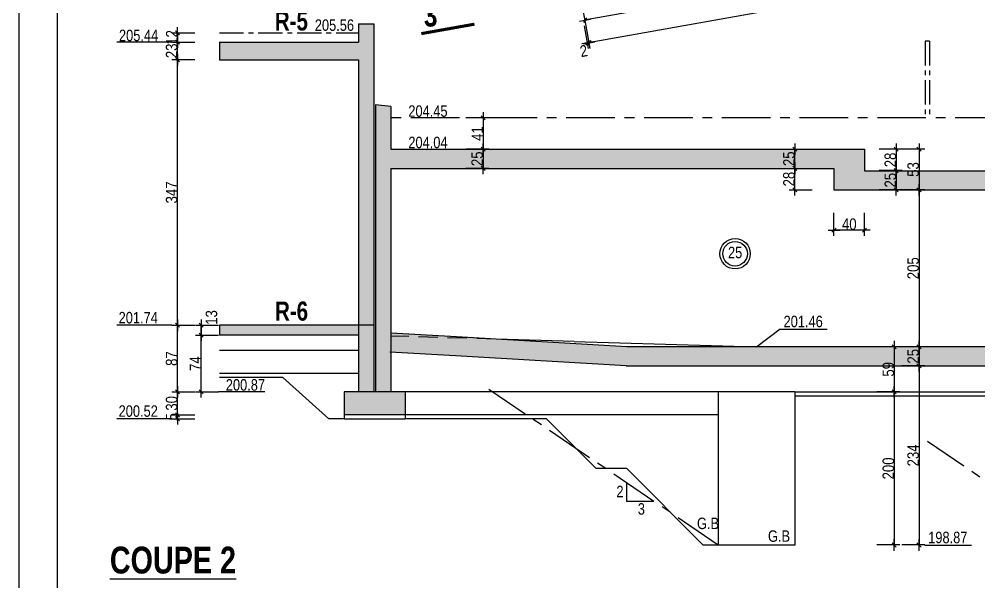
# Model space of a CAD drawing. Header units: millimetres. Extents: x -18089 to -10820, y 354 to 4554.
# Drawn here: x -18089 to -16835, y 2023 to 2758 of the extents above; entities that cross this region are included whole.
import ezdxf
from ezdxf.enums import TextEntityAlignment as Align

# ---------------------------------------------------------------- set-up
doc = ezdxf.new("R2010")
doc.units = ezdxf.units.MM
doc.linetypes.add('AXES', pattern=[50.8, 31.75, -6.35, 6.35, -6.35])
doc.linetypes.add('CACHEx2', pattern=[19.05, 12.7, -6.35])
for name, color, linetype in [('01_Cad_2', 5, 'Continuous'), ('01_cote_gen', 4, 'Continuous'), ('01_linteaux', 3, 'Continuous'), ('01_murs_coup', 5, 'Continuous'), ('01_poch_BN', 9, 'Continuous'), ('01_poch_murs', 251, 'Continuous'), ('01_texte', 230, 'Continuous'), ('01_tram_axes', 10, 'AXES'), ('AA_COTES', 2, 'Continuous')]:
    doc.layers.add(name, color=color, linetype=linetype)
doc.styles.add('impact', font='impact.ttf')
doc.styles.add('MATTE_TXT', font='arial.ttf')
doc.styles.add('STYLE2', font='ARIALN.TTF')
doc.dimstyles.new('JB50', dxfattribs={"dimscale": 0.1, "dimtxt": 150, "dimasz": 15, "dimexe": 0.1, "dimexo": 0.1, "dimgap": 0.09, "dimtad": 1, "dimdec": 1, "dimdsep": 46, "dimtxsty": 'STYLE2', "dimblk1": 'BOND_G', "dimblk2": 'BOND_D', "dimsah": 1, "dimcen": 1.5, "dimdle": 0.01, "dimse1": 1, "dimse2": 1, "dimclrd": 4, "dimclre": 2, "dimclrt": 6, "dimazin": 2, "dimtfac": 2.333333, "dimtdec": 1, "dimtix": 1, "dimtmove": 2, "dimatfit": 3, "dimldrblk": 'BOND_G', "dimfxl": 1, "dimtolj": 1, "dimtzin": 0, "dimarcsym": 0})

# ---------------------------------------------------------------- blocks, each defined once
blk = doc.blocks.new('BOND_G')
at = {"layer": 'AA_COTES', "color": 0}
for p, q in [((0, -5), (0, 15)), ((5, 0), (-5, 0)), ((1.77, 1.77), (-1.77, -1.77))]:
    blk.add_line(p, q, dxfattribs=at)
blk = doc.blocks.new('BOND_D')
at = {"layer": 'AA_COTES', "color": 0}
for p, q in [((5, 0), (-5, 0)), ((-1.77, -1.77), (1.77, 1.77)), ((0, 5), (0, -15))]:
    blk.add_line(p, q, dxfattribs=at)
blk = doc.blocks.new('*D576')
at = {"layer": '01_cote_gen', "color": 4, "lineweight": -2, "ltscale": 2, "transparency": 16777216}
blk.add_line((-16861.3, 2844.2), (-17348.5, 2757.2), dxfattribs=at)
at = {"layer": 'DEFPOINTS', "color": 0, "ltscale": 2, "transparency": 16777216}
for p in [(-16875, 2929.6), (-17365.2, 2842.2), (-17350, 2757)]:
    blk.add_point(p, dxfattribs=at)
at = {"layer": '01_cote_gen', "color": 4, "lineweight": -2, "ltscale": 2, "transparency": 16777216, "xscale": 1.5, "yscale": 1.5, "zscale": 1.5}
for name, p, rotation in [('BOND_G', (-16859.8, 2844.4), 10.11701883041892), ('BOND_D', (-17350, 2757), 190.1170188304189)]:
    blk.add_blockref(name, p, dxfattribs=dict(at, rotation=rotation))
at = {"layer": '01_cote_gen', "color": 6, "ltscale": 2, "transparency": 16777216, "insert": (-17106.2, 2808.2), "char_height": 15, "attachment_point": 5, "rotation": 10.117, "style": 'STYLE2'}
blk.add_mtext('\\A1;498', dxfattribs=at)
blk = doc.blocks.new('*D578')
at = {"layer": '01_cote_gen', "color": 4, "lineweight": -2, "ltscale": 2, "transparency": 16777216}
blk.add_line((-15954.6, 2975.5), (-17343.3, 2727.7), dxfattribs=at)
at = {"layer": 'DEFPOINTS', "color": 0, "ltscale": 2, "transparency": 16777216}
for p in [(-15969.4, 3066.8), (-17354.1, 2780.1), (-17344.7, 2727.4)]:
    blk.add_point(p, dxfattribs=at)
at = {"layer": '01_cote_gen', "color": 4, "lineweight": -2, "ltscale": 2, "transparency": 16777216, "xscale": 1.5, "yscale": 1.5, "zscale": 1.5}
for name, p, rotation in [('BOND_G', (-15953.2, 2975.7), 10.11701883041892), ('BOND_D', (-17344.7, 2727.4), 190.1170188304189)]:
    blk.add_blockref(name, p, dxfattribs=dict(at, rotation=rotation))
at = {"layer": '01_cote_gen', "color": 6, "ltscale": 2, "transparency": 16777216, "insert": (-16650.3, 2859.1), "char_height": 15, "attachment_point": 5, "rotation": 10.117, "style": 'STYLE2'}
blk.add_mtext('\\A1;1413.6', dxfattribs=at)
blk = doc.blocks.new('*D595')
at = {"layer": '01_cote_gen', "color": 4, "lineweight": -2, "ltscale": 2, "transparency": 16777216}
for p, q in [((-17348.2, 2726.8), (-17349.7, 2726.5)), ((-17346.7, 2727.1), (-17344.7, 2727.4)), ((-17343.3, 2727.7), (-17341.8, 2727.9))]:
    blk.add_line(p, q, dxfattribs=at)
at = {"layer": 'DEFPOINTS', "color": 0, "ltscale": 2, "transparency": 16777216}
for p in [(-17363, 2818.2), (-17361, 2818.5), (-17344.7, 2727.4)]:
    blk.add_point(p, dxfattribs=at)
at = {"layer": '01_cote_gen', "color": 4, "lineweight": -2, "ltscale": 2, "transparency": 16777216, "xscale": 1.5, "yscale": 1.5, "zscale": 1.5}
for name, p, rotation in [('BOND_G', (-17346.7, 2727.1), 10.11701883041892), ('BOND_D', (-17344.7, 2727.4), 190.1170188304189)]:
    blk.add_blockref(name, p, dxfattribs=dict(at, rotation=rotation))
at = {"layer": '01_cote_gen', "color": 6, "ltscale": 2, "transparency": 16777216, "insert": (-17351.7, 2716.7), "char_height": 15, "attachment_point": 5, "rotation": 10.117, "style": 'STYLE2'}
blk.add_mtext('\\A1;2', dxfattribs=at)
blk = doc.blocks.new('*D654')
at = {"layer": '01_cote_gen', "color": 4, "lineweight": -2, "ltscale": 2, "transparency": 16777216}
blk.add_line((-17882.5, 2272.8), (-17882.5, 2356.8), dxfattribs=at)
at = {"layer": 'DEFPOINTS', "color": 0, "ltscale": 2, "transparency": 16777216}
for p in [(-17882.5, 2358.3), (-17827.8, 2358.3), (-17664.8, 2271.3)]:
    blk.add_point(p, dxfattribs=at)
at = {"layer": '01_cote_gen', "color": 4, "lineweight": -2, "ltscale": 2, "transparency": 16777216, "xscale": 1.5, "yscale": 1.5, "zscale": 1.5}
for name, p, rotation in [('BOND_D', (-17882.5, 2358.3), 90), ('BOND_G', (-17882.5, 2271.3), 270)]:
    blk.add_blockref(name, p, dxfattribs=dict(at, rotation=rotation))
at = {"layer": '01_cote_gen', "color": 6, "ltscale": 2, "transparency": 16777216, "insert": (-17890.1, 2314.8), "char_height": 15, "attachment_point": 5, "rotation": 90, "style": 'STYLE2'}
blk.add_mtext('\\A1;87', dxfattribs=at)
blk = doc.blocks.new('*D655')
at = {"layer": '01_cote_gen', "color": 4, "lineweight": -2, "ltscale": 2, "transparency": 16777216}
blk.add_line((-17851.5, 2272.8), (-17851.5, 2343.8), dxfattribs=at)
at = {"layer": 'DEFPOINTS', "color": 0, "ltscale": 2, "transparency": 16777216}
for p in [(-17851.5, 2345.3), (-17808.6, 2345.3), (-17664.8, 2271.3)]:
    blk.add_point(p, dxfattribs=at)
at = {"layer": '01_cote_gen', "color": 4, "lineweight": -2, "ltscale": 2, "transparency": 16777216, "xscale": 1.5, "yscale": 1.5, "zscale": 1.5}
for name, p, rotation in [('BOND_D', (-17851.5, 2345.3), 90), ('BOND_G', (-17851.5, 2271.3), 270)]:
    blk.add_blockref(name, p, dxfattribs=dict(at, rotation=rotation))
at = {"layer": '01_cote_gen', "color": 6, "ltscale": 2, "transparency": 16777216, "insert": (-17859, 2308.3), "char_height": 15, "attachment_point": 5, "rotation": 90, "style": 'STYLE2'}
blk.add_mtext('\\A1;74', dxfattribs=at)
blk = doc.blocks.new('*D656')
at = {"layer": '01_cote_gen', "color": 4, "lineweight": -2, "ltscale": 2, "transparency": 16777216}
blk.add_line((-17851.5, 2346.8), (-17851.5, 2356.8), dxfattribs=at)
at = {"layer": 'DEFPOINTS', "color": 0, "ltscale": 2, "transparency": 16777216}
for p in [(-17851.5, 2358.3), (-17812.2, 2358.3), (-17812.2, 2345.3)]:
    blk.add_point(p, dxfattribs=at)
at = {"layer": '01_cote_gen', "color": 4, "lineweight": -2, "ltscale": 2, "transparency": 16777216, "xscale": 1.5, "yscale": 1.5, "zscale": 1.5}
for name, p, rotation in [('BOND_D', (-17851.5, 2358.3), 90), ('BOND_G', (-17851.5, 2345.3), 270)]:
    blk.add_blockref(name, p, dxfattribs=dict(at, rotation=rotation))
at = {"layer": '01_cote_gen', "color": 6, "ltscale": 2, "transparency": 16777216, "insert": (-17838, 2368.5), "char_height": 15, "attachment_point": 5, "rotation": 90, "style": 'STYLE2'}
blk.add_mtext('\\A1;13', dxfattribs=at)
blk = doc.blocks.new('*D657')
at = {"layer": '01_cote_gen', "color": 4, "lineweight": -2, "ltscale": 2, "transparency": 16777216}
blk.add_line((-17882.5, 2359.8), (-17882.5, 2703.8), dxfattribs=at)
at = {"layer": 'DEFPOINTS', "color": 0, "ltscale": 2, "transparency": 16777216}
for p in [(-17882.5, 2705.3), (-17809.1, 2705.3), (-17798.9, 2358.3)]:
    blk.add_point(p, dxfattribs=at)
at = {"layer": '01_cote_gen', "color": 4, "lineweight": -2, "ltscale": 2, "transparency": 16777216, "xscale": 1.5, "yscale": 1.5, "zscale": 1.5}
for name, p, rotation in [('BOND_D', (-17882.5, 2705.3), 90), ('BOND_G', (-17882.5, 2358.3), 270)]:
    blk.add_blockref(name, p, dxfattribs=dict(at, rotation=rotation))
at = {"layer": '01_cote_gen', "color": 6, "ltscale": 2, "transparency": 16777216, "insert": (-17890.1, 2531.8), "char_height": 15, "attachment_point": 5, "rotation": 90, "style": 'STYLE2'}
blk.add_mtext('\\A1;347', dxfattribs=at)
blk = doc.blocks.new('*D658')
at = {"layer": '01_cote_gen', "color": 4, "lineweight": -2, "ltscale": 2, "transparency": 16777216}
blk.add_line((-17882.5, 2706.8), (-17882.5, 2726.8), dxfattribs=at)
at = {"layer": 'DEFPOINTS', "color": 0, "ltscale": 2, "transparency": 16777216}
for p in [(-17882.5, 2728.3), (-17827.8, 2728.3), (-17827.8, 2705.3)]:
    blk.add_point(p, dxfattribs=at)
at = {"layer": '01_cote_gen', "color": 4, "lineweight": -2, "ltscale": 2, "transparency": 16777216, "xscale": 1.5, "yscale": 1.5, "zscale": 1.5}
for name, p, rotation in [('BOND_D', (-17882.5, 2728.3), 90), ('BOND_G', (-17882.5, 2705.3), 270)]:
    blk.add_blockref(name, p, dxfattribs=dict(at, rotation=rotation))
at = {"layer": '01_cote_gen', "color": 6, "ltscale": 2, "transparency": 16777216, "insert": (-17890.1, 2716.8), "char_height": 15, "attachment_point": 5, "rotation": 90, "style": 'STYLE2'}
blk.add_mtext('\\A1;23', dxfattribs=at)
blk = doc.blocks.new('*D659')
at = {"layer": '01_cote_gen', "color": 4, "lineweight": -2, "ltscale": 2, "transparency": 16777216}
for p, q in [((-17882.5, 2741.8), (-17882.5, 2743.3)), ((-17882.5, 2740.3), (-17882.5, 2728.3)), ((-17882.5, 2726.8), (-17882.5, 2725.3))]:
    blk.add_line(p, q, dxfattribs=at)
at = {"layer": 'DEFPOINTS', "color": 0, "ltscale": 2, "transparency": 16777216}
for p in [(-17827.8, 2740.3), (-17882.5, 2728.3), (-17827.8, 2728.3)]:
    blk.add_point(p, dxfattribs=at)
at = {"layer": '01_cote_gen', "color": 4, "lineweight": -2, "ltscale": 2, "transparency": 16777216, "xscale": 1.5, "yscale": 1.5, "zscale": 1.5}
for name, p, rotation in [('BOND_G', (-17882.5, 2740.3), 270), ('BOND_D', (-17882.5, 2728.3), 90)]:
    blk.add_blockref(name, p, dxfattribs=dict(at, rotation=rotation))
at = {"layer": '01_cote_gen', "color": 6, "ltscale": 2, "transparency": 16777216, "insert": (-17890, 2734.3), "char_height": 15, "attachment_point": 5, "rotation": 90, "style": 'STYLE2'}
blk.add_mtext('\\A1;12', dxfattribs=at)
blk = doc.blocks.new('*D671')
at = {"layer": '01_cote_gen', "color": 4, "lineweight": -2, "ltscale": 2, "transparency": 16777216}
blk.add_line((-17483.2, 2586.8), (-17483.2, 2564.8), dxfattribs=at)
at = {"layer": 'DEFPOINTS', "color": 0, "ltscale": 2, "transparency": 16777216}
for p in [(-17603.8, 2588.3), (-17603.8, 2563.3), (-17483.2, 2563.3)]:
    blk.add_point(p, dxfattribs=at)
at = {"layer": '01_cote_gen', "color": 4, "lineweight": -2, "ltscale": 2, "transparency": 16777216, "xscale": 1.5, "yscale": 1.5, "zscale": 1.5}
for name, p, rotation in [('BOND_G', (-17483.2, 2588.3), 90), ('BOND_D', (-17483.2, 2563.3), 270)]:
    blk.add_blockref(name, p, dxfattribs=dict(at, rotation=rotation))
at = {"layer": '01_cote_gen', "color": 6, "ltscale": 2, "transparency": 16777216, "insert": (-17490.9, 2575.8), "char_height": 15, "attachment_point": 5, "rotation": 90, "style": 'STYLE2'}
blk.add_mtext('\\A1;25', dxfattribs=at)
blk = doc.blocks.new('*D672')
at = {"layer": '01_cote_gen', "color": 4, "lineweight": -2, "ltscale": 2, "transparency": 16777216}
blk.add_line((-17483.2, 2627.8), (-17483.2, 2589.8), dxfattribs=at)
at = {"layer": 'DEFPOINTS', "color": 0, "ltscale": 2, "transparency": 16777216}
for p in [(-17437.8, 2629.3), (-17483.2, 2588.3), (-17437.8, 2588.3)]:
    blk.add_point(p, dxfattribs=at)
at = {"layer": '01_cote_gen', "color": 4, "lineweight": -2, "ltscale": 2, "transparency": 16777216, "xscale": 1.5, "yscale": 1.5, "zscale": 1.5}
for name, p, rotation in [('BOND_G', (-17483.2, 2629.3), 90), ('BOND_D', (-17483.2, 2588.3), 270)]:
    blk.add_blockref(name, p, dxfattribs=dict(at, rotation=rotation))
at = {"layer": '01_cote_gen', "color": 6, "ltscale": 2, "transparency": 16777216, "insert": (-17490.7, 2608.8), "char_height": 15, "attachment_point": 5, "rotation": 90, "style": 'STYLE2'}
blk.add_mtext('\\A1;41', dxfattribs=at)
blk = doc.blocks.new('*D673')
at = {"layer": '01_cote_gen', "color": 4, "lineweight": -2, "ltscale": 2, "transparency": 16777216}
blk.add_line((-17882.5, 2242.8), (-17882.5, 2269.8), dxfattribs=at)
at = {"layer": 'DEFPOINTS', "color": 0, "ltscale": 2, "transparency": 16777216}
for p in [(-17882.5, 2271.3), (-17664.8, 2271.3), (-17664.8, 2241.3)]:
    blk.add_point(p, dxfattribs=at)
at = {"layer": '01_cote_gen', "color": 4, "lineweight": -2, "ltscale": 2, "transparency": 16777216, "xscale": 1.5, "yscale": 1.5, "zscale": 1.5}
for name, p, rotation in [('BOND_D', (-17882.5, 2271.3), 90), ('BOND_G', (-17882.5, 2241.3), 270)]:
    blk.add_blockref(name, p, dxfattribs=dict(at, rotation=rotation))
at = {"layer": '01_cote_gen', "color": 6, "ltscale": 2, "transparency": 16777216, "insert": (-17890.1, 2256.3), "char_height": 15, "attachment_point": 5, "rotation": 90, "style": 'STYLE2'}
blk.add_mtext('\\A1;30', dxfattribs=at)
blk = doc.blocks.new('*D674')
at = {"layer": '01_cote_gen', "color": 4, "lineweight": -2, "ltscale": 2, "transparency": 16777216}
for p, q in [((-17882.5, 2242.8), (-17882.5, 2244.3)), ((-17882.5, 2241.3), (-17882.5, 2236.3)), ((-17882.5, 2234.8), (-17882.5, 2233.3))]:
    blk.add_line(p, q, dxfattribs=at)
at = {"layer": 'DEFPOINTS', "color": 0, "ltscale": 2, "transparency": 16777216}
for p in [(-17882.5, 2236.3), (-17664.8, 2241.3), (-17664.8, 2236.3)]:
    blk.add_point(p, dxfattribs=at)
at = {"layer": '01_cote_gen', "color": 4, "lineweight": -2, "ltscale": 2, "transparency": 16777216, "xscale": 1.5, "yscale": 1.5, "zscale": 1.5}
for name, p, rotation in [('BOND_G', (-17882.5, 2241.3), 270), ('BOND_D', (-17882.5, 2236.3), 90)]:
    blk.add_blockref(name, p, dxfattribs=dict(at, rotation=rotation))
at = {"layer": '01_cote_gen', "color": 6, "ltscale": 2, "transparency": 16777216, "insert": (-17890.1, 2238.8), "char_height": 15, "attachment_point": 5, "rotation": 90, "style": 'STYLE2'}
blk.add_mtext('\\A1;5', dxfattribs=at)
blk = doc.blocks.new('*D675')
at = {"layer": '01_cote_gen', "color": 4, "lineweight": -2, "ltscale": 2, "transparency": 16777216}
blk.add_line((-17075.8, 2536.8), (-17075.8, 2561.8), dxfattribs=at)
at = {"layer": 'DEFPOINTS', "color": 0, "ltscale": 2, "transparency": 16777216}
for p in [(-17075.8, 2563.3), (-17024.7, 2563.3), (-17024.7, 2535.3)]:
    blk.add_point(p, dxfattribs=at)
at = {"layer": '01_cote_gen', "color": 4, "lineweight": -2, "ltscale": 2, "transparency": 16777216, "xscale": 1.5, "yscale": 1.5, "zscale": 1.5}
for name, p, rotation in [('BOND_D', (-17075.8, 2563.3), 90), ('BOND_G', (-17075.8, 2535.3), 270)]:
    blk.add_blockref(name, p, dxfattribs=dict(at, rotation=rotation))
at = {"layer": '01_cote_gen', "color": 6, "ltscale": 2, "transparency": 16777216, "insert": (-17083.5, 2549.3), "char_height": 15, "attachment_point": 5, "rotation": 90, "style": 'STYLE2'}
blk.add_mtext('\\A1;28', dxfattribs=at)
blk = doc.blocks.new('*D676')
at = {"layer": '01_cote_gen', "color": 4, "lineweight": -2, "ltscale": 2, "transparency": 16777216}
blk.add_line((-17075.8, 2564.8), (-17075.8, 2586.8), dxfattribs=at)
at = {"layer": 'DEFPOINTS', "color": 0, "ltscale": 2, "transparency": 16777216}
for p in [(-17075.8, 2588.3), (-17053.3, 2588.3), (-17053.3, 2563.3)]:
    blk.add_point(p, dxfattribs=at)
at = {"layer": '01_cote_gen', "color": 4, "lineweight": -2, "ltscale": 2, "transparency": 16777216, "xscale": 1.5, "yscale": 1.5, "zscale": 1.5}
for name, p, rotation in [('BOND_D', (-17075.8, 2588.3), 90), ('BOND_G', (-17075.8, 2563.3), 270)]:
    blk.add_blockref(name, p, dxfattribs=dict(at, rotation=rotation))
at = {"layer": '01_cote_gen', "color": 6, "ltscale": 2, "transparency": 16777216, "insert": (-17083.5, 2575.8), "char_height": 15, "attachment_point": 5, "rotation": 90, "style": 'STYLE2'}
blk.add_mtext('\\A1;25', dxfattribs=at)
blk = doc.blocks.new('*D679')
at = {"layer": '01_cote_gen', "color": 4, "lineweight": -2, "ltscale": 2, "transparency": 16777216}
blk.add_line((-16943.3, 2586.8), (-16943.3, 2561.8), dxfattribs=at)
at = {"layer": 'DEFPOINTS', "color": 0, "ltscale": 2, "transparency": 16777216}
for p in [(-17013.1, 2588.3), (-16986.6, 2560.3), (-16943.3, 2560.3)]:
    blk.add_point(p, dxfattribs=at)
at = {"layer": '01_cote_gen', "color": 4, "lineweight": -2, "ltscale": 2, "transparency": 16777216, "xscale": 1.5, "yscale": 1.5, "zscale": 1.5}
for name, p, rotation in [('BOND_G', (-16943.3, 2588.3), 90), ('BOND_D', (-16943.3, 2560.3), 270)]:
    blk.add_blockref(name, p, dxfattribs=dict(at, rotation=rotation))
at = {"layer": '01_cote_gen', "color": 6, "ltscale": 2, "transparency": 16777216, "insert": (-16951, 2574.3), "char_height": 15, "attachment_point": 5, "rotation": 90, "style": 'STYLE2'}
blk.add_mtext('\\A1;28', dxfattribs=at)
blk = doc.blocks.new('*D792')
at = {"layer": '01_cote_gen', "color": 4, "lineweight": -2, "ltscale": 2, "transparency": 16777216}
blk.add_line((-16986.2, 2482.6), (-17023.2, 2482.6), dxfattribs=at)
at = {"layer": 'DEFPOINTS', "color": 0, "ltscale": 2, "transparency": 16777216}
for p in [(-16984.7, 2560.3), (-17024.7, 2535.3), (-17024.7, 2482.6)]:
    blk.add_point(p, dxfattribs=at)
at = {"layer": '01_cote_gen', "color": 4, "lineweight": -2, "ltscale": 2, "transparency": 16777216, "xscale": 1.5, "yscale": 1.5, "zscale": 1.5, "rotation": 180}
blk.add_blockref('BOND_D', (-17024.7, 2482.6), dxfattribs=at)
at = {"layer": '01_cote_gen', "color": 4, "lineweight": -2, "ltscale": 2, "transparency": 16777216, "xscale": 1.5, "yscale": 1.5, "zscale": 1.5}
blk.add_blockref('BOND_G', (-16984.7, 2482.6), dxfattribs=at)
at = {"layer": '01_cote_gen', "color": 6, "ltscale": 2, "transparency": 16777216, "insert": (-17004.7, 2490.3), "char_height": 15, "attachment_point": 5, "style": 'STYLE2'}
blk.add_mtext('\\A1;40', dxfattribs=at)
blk = doc.blocks.new('*D793')
at = {"layer": '01_cote_gen', "color": 4, "lineweight": -2, "ltscale": 2, "transparency": 16777216}
blk.add_line((-16943.3, 2558.8), (-16943.3, 2536.8), dxfattribs=at)
at = {"layer": 'DEFPOINTS', "color": 0, "ltscale": 2, "transparency": 16777216}
for p in [(-16935.8, 2560.3), (-16943.3, 2535.3), (-16935.8, 2535.3)]:
    blk.add_point(p, dxfattribs=at)
at = {"layer": '01_cote_gen', "color": 4, "lineweight": -2, "ltscale": 2, "transparency": 16777216, "xscale": 1.5, "yscale": 1.5, "zscale": 1.5}
for name, p, rotation in [('BOND_G', (-16943.3, 2560.3), 90), ('BOND_D', (-16943.3, 2535.3), 270)]:
    blk.add_blockref(name, p, dxfattribs=dict(at, rotation=rotation))
at = {"layer": '01_cote_gen', "color": 6, "ltscale": 2, "transparency": 16777216, "insert": (-16951, 2547.8), "char_height": 15, "attachment_point": 5, "rotation": 90, "style": 'STYLE2'}
blk.add_mtext('\\A1;25', dxfattribs=at)
blk = doc.blocks.new('*D806')
at = {"layer": '01_cote_gen', "color": 4, "lineweight": -2, "ltscale": 2, "transparency": 16777216}
blk.add_line((-16913.6, 2586.8), (-16913.6, 2536.8), dxfattribs=at)
at = {"layer": 'DEFPOINTS', "color": 0, "ltscale": 2, "transparency": 16777216}
for p in [(-16935.8, 2588.3), (-16935.8, 2535.3), (-16913.6, 2535.3)]:
    blk.add_point(p, dxfattribs=at)
at = {"layer": '01_cote_gen', "color": 4, "lineweight": -2, "ltscale": 2, "transparency": 16777216, "xscale": 1.5, "yscale": 1.5, "zscale": 1.5}
for name, p, rotation in [('BOND_G', (-16913.6, 2588.3), 90), ('BOND_D', (-16913.6, 2535.3), 270)]:
    blk.add_blockref(name, p, dxfattribs=dict(at, rotation=rotation))
at = {"layer": '01_cote_gen', "color": 6, "ltscale": 2, "transparency": 16777216, "insert": (-16921.2, 2561.8), "char_height": 15, "attachment_point": 5, "rotation": 90, "style": 'STYLE2'}
blk.add_mtext('\\A1;53', dxfattribs=at)
blk = doc.blocks.new('*D807')
at = {"layer": '01_cote_gen', "color": 4, "lineweight": -2, "ltscale": 2, "transparency": 16777216}
blk.add_line((-16913.6, 2533.8), (-16913.6, 2331.8), dxfattribs=at)
at = {"layer": 'DEFPOINTS', "color": 0, "ltscale": 2, "transparency": 16777216}
for p in [(-16921.1, 2535.3), (-16921.1, 2330.3), (-16913.6, 2330.3)]:
    blk.add_point(p, dxfattribs=at)
at = {"layer": '01_cote_gen', "color": 4, "lineweight": -2, "ltscale": 2, "transparency": 16777216, "xscale": 1.5, "yscale": 1.5, "zscale": 1.5}
for name, p, rotation in [('BOND_G', (-16913.6, 2535.3), 90), ('BOND_D', (-16913.6, 2330.3), 270)]:
    blk.add_blockref(name, p, dxfattribs=dict(at, rotation=rotation))
at = {"layer": '01_cote_gen', "color": 6, "ltscale": 2, "transparency": 16777216, "insert": (-16921.2, 2432.8), "char_height": 15, "attachment_point": 5, "rotation": 90, "style": 'STYLE2'}
blk.add_mtext('\\A1;205', dxfattribs=at)
blk = doc.blocks.new('*D808')
at = {"layer": '01_cote_gen', "color": 4, "lineweight": -2, "ltscale": 2, "transparency": 16777216}
blk.add_line((-16913.6, 2328.8), (-16913.6, 2306.8), dxfattribs=at)
at = {"layer": 'DEFPOINTS', "color": 0, "ltscale": 2, "transparency": 16777216}
for p in [(-16906.1, 2330.3), (-16913.6, 2305.3), (-16906.1, 2305.3)]:
    blk.add_point(p, dxfattribs=at)
at = {"layer": '01_cote_gen', "color": 4, "lineweight": -2, "ltscale": 2, "transparency": 16777216, "xscale": 1.5, "yscale": 1.5, "zscale": 1.5}
for name, p, rotation in [('BOND_G', (-16913.6, 2330.3), 90), ('BOND_D', (-16913.6, 2305.3), 270)]:
    blk.add_blockref(name, p, dxfattribs=dict(at, rotation=rotation))
at = {"layer": '01_cote_gen', "color": 6, "ltscale": 2, "transparency": 16777216, "insert": (-16921.2, 2317.8), "char_height": 15, "attachment_point": 5, "rotation": 90, "style": 'STYLE2'}
blk.add_mtext('\\A1;25', dxfattribs=at)
blk = doc.blocks.new('*D809')
at = {"layer": '01_cote_gen', "color": 4, "lineweight": -2, "ltscale": 2, "transparency": 16777216}
blk.add_line((-16913.6, 2303.8), (-16913.6, 2072.8), dxfattribs=at)
at = {"layer": 'DEFPOINTS', "color": 0, "ltscale": 2, "transparency": 16777216}
for p in [(-16941.9, 2305.3), (-17013.3, 2071.3), (-16913.6, 2071.3)]:
    blk.add_point(p, dxfattribs=at)
at = {"layer": '01_cote_gen', "color": 4, "lineweight": -2, "ltscale": 2, "transparency": 16777216, "xscale": 1.5, "yscale": 1.5, "zscale": 1.5}
for name, p, rotation in [('BOND_G', (-16913.6, 2305.3), 90), ('BOND_D', (-16913.6, 2071.3), 270)]:
    blk.add_blockref(name, p, dxfattribs=dict(at, rotation=rotation))
at = {"layer": '01_cote_gen', "color": 6, "ltscale": 2, "transparency": 16777216, "insert": (-16921.2, 2188.3), "char_height": 15, "attachment_point": 5, "rotation": 90, "style": 'STYLE2'}
blk.add_mtext('\\A1;234', dxfattribs=at)
blk = doc.blocks.new('*D522')
at = {"layer": '01_cote_gen', "color": 4, "lineweight": -2, "ltscale": 2, "transparency": 16777216}
blk.add_line((-16946, 2328.8), (-16946, 2272.8), dxfattribs=at)
at = {"layer": 'DEFPOINTS', "color": 0, "ltscale": 2, "transparency": 16777216}
for p in [(-16969.1, 2330.3), (-16969.1, 2271.3), (-16946, 2271.3)]:
    blk.add_point(p, dxfattribs=at)
at = {"layer": '01_cote_gen', "color": 4, "lineweight": -2, "ltscale": 2, "transparency": 16777216, "xscale": 1.5, "yscale": 1.5, "zscale": 1.5}
for name, p, rotation in [('BOND_G', (-16946, 2330.3), 90), ('BOND_D', (-16946, 2271.3), 270)]:
    blk.add_blockref(name, p, dxfattribs=dict(at, rotation=rotation))
at = {"layer": '01_cote_gen', "color": 6, "ltscale": 2, "transparency": 16777216, "insert": (-16953.6, 2300.8), "char_height": 15, "attachment_point": 5, "rotation": 90, "style": 'STYLE2'}
blk.add_mtext('\\A1;59', dxfattribs=at)
blk = doc.blocks.new('*D523')
at = {"layer": '01_cote_gen', "color": 4, "lineweight": -2, "ltscale": 2, "transparency": 16777216}
blk.add_line((-16946, 2269.8), (-16946, 2072.8), dxfattribs=at)
at = {"layer": 'DEFPOINTS', "color": 0, "ltscale": 2, "transparency": 16777216}
for p in [(-16968.5, 2271.3), (-17075.8, 2071.3), (-16946, 2071.3)]:
    blk.add_point(p, dxfattribs=at)
at = {"layer": '01_cote_gen', "color": 4, "lineweight": -2, "ltscale": 2, "transparency": 16777216, "xscale": 1.5, "yscale": 1.5, "zscale": 1.5}
for name, p, rotation in [('BOND_G', (-16946, 2271.3), 90), ('BOND_D', (-16946, 2071.3), 270)]:
    blk.add_blockref(name, p, dxfattribs=dict(at, rotation=rotation))
at = {"layer": '01_cote_gen', "color": 6, "ltscale": 2, "transparency": 16777216, "insert": (-16953.6, 2171.3), "char_height": 15, "attachment_point": 5, "rotation": 90, "style": 'STYLE2'}
blk.add_mtext('\\A1;200', dxfattribs=at)

msp = doc.modelspace()

# ---------------------------------------------------------------- hatches: boundary and pattern name
at = {"layer": '01_poch_BN'}
h = msp.add_hatch(color=256, dxfattribs=at)
h.dxf.hatch_style = 1
h.paths.add_polyline_path([(-16984.71, 2588.26), (-17603.82, 2588.26), (-17603.82, 2644.26), (-17623.82, 2646.26), (-17623.82, 2271.26), (-17603.82, 2271.26), (-17603.82, 2563.26), (-17024.71, 2563.26), (-17024.71, 2535.26), (-16547.71, 2535.26), (-16547.71, 2594.26), (-16442.36, 2594.26), (-16442.36, 2617.26), (-16587.71, 2617.26), (-16587.71, 2560.26), (-16984.71, 2560.26)])
h.paths.add_polyline_path([(-16587.71, 2330.26), (-17295.44, 2330.26), (-17517.83, 2343.26), (-17603.82, 2348.14), (-17603.82, 2323.1), (-17519.27, 2318.3), (-17296.17, 2305.26), (-16587.71, 2305.26)], flags=17)
h.paths.add_polyline_path([(-16442.36, 2330.26), (-16587.71, 2330.26), (-16587.71, 2305.26), (-16587.71, 2038.26), (-16567.71, 2038.26), (-16567.71, 2308.26), (-16442.36, 2308.26)])
h.paths.add_polyline_path([(-16442.36, 2066.26), (-16567.71, 2066.26), (-16567.71, 2053.26), (-16442.36, 2053.26)], flags=17)
h.paths.add_polyline_path([(-16552.71, 2038.26), (-16602.71, 2038.26), (-16602.71, 2008.26), (-16552.71, 2008.26)])
h.paths.add_polyline_path([(-17584.82, 2271.26), (-17664.82, 2271.26), (-17664.82, 2241.26), (-17584.82, 2241.26)])
h.paths.add_polyline_path([(-17645.82, 2358.26), (-17827.77, 2358.26), (-17827.77, 2345.26), (-17645.82, 2345.26)])
h.paths.add_polyline_path([(-17625.82, 2752.06), (-17645.82, 2752.06), (-17645.82, 2728.26), (-17827.77, 2728.26), (-17827.77, 2705.26), (-17645.82, 2705.26), (-17645.82, 2358.26), (-17625.82, 2358.26)])
h.paths.add_polyline_path([(-17625.82, 2358.26), (-17645.82, 2358.26), (-17645.82, 2345.26), (-17645.82, 2271.26), (-17625.82, 2271.26)])

# ---------------------------------------------------------------- linework, layer by layer
at = {"layer": '01_Cad_2'}
msp.add_line((-18089.32, 353.85), (-18089.32, 4553.85), dxfattribs=at)
at = {"layer": '01_Cad_2', "color": 2}
msp.add_line((-18039.32, 403.85), (-18039.32, 4503.85), dxfattribs=at)
at = {"layer": '01_linteaux', "linetype": 'CACHEx2', "ltscale": 2}
msp.add_line((-17466.15, 2340.24), (-17603.54, 2344.26), dxfattribs=at)
at = {"layer": '01_linteaux', "ltscale": 2}
for p, q in [((-17364.35, 2337.26), (-17466.15, 2340.24)), ((-17364.35, 2337.26), (-17125.52, 2330.26)), ((-17645.82, 2325.26), (-17827.77, 2325.26)), ((-17645.82, 2295.26), (-17827.77, 2295.26)), ((-17744.82, 2290.26), (-17827.77, 2290.26)), ((-17744.82, 2290.26), (-17684.82, 2236.26)), ((-17175.82, 2271.26), (-17584.82, 2271.26)), ((-17175.82, 2271.26), (-17175.82, 2071.26)), ((-17075.82, 2271.26), (-17175.82, 2271.26)), ((-17075.82, 2271.26), (-17075.82, 2071.26)), ((-17075.82, 2271.26), (-16587.71, 2271.26)), ((-17075.82, 2266.26), (-16587.71, 2266.26)), ((-17664.82, 2236.26), (-17684.82, 2236.26)), ((-17175.82, 2241.26), (-17584.82, 2241.26)), ((-17400.53, 2236.26), (-17584.82, 2236.26)), ((-17335.53, 2171.26), (-17400.53, 2236.26)), ((-17295.53, 2171.26), (-17335.53, 2171.26)), ((-17195.53, 2071.26), (-17295.53, 2171.26)), ((-17075.82, 2071.26), (-17195.53, 2071.26))]:
    msp.add_line(p, q, dxfattribs=at)
at = {"layer": '01_murs_coup'}
for p, q in [((-17645.82, 2752.06), (-17645.82, 2728.26)), ((-17625.82, 2752.06), (-17625.82, 2271.26)), ((-17827.77, 2728.26), (-17645.82, 2728.26)), ((-17827.77, 2705.26), (-17645.82, 2705.26)), ((-17645.82, 2705.26), (-17645.82, 2271.26)), ((-17623.82, 2646.26), (-17623.82, 2271.26)), ((-17603.82, 2644.26), (-17623.82, 2646.26)), ((-17603.82, 2644.26), (-17623.82, 2646.26)), ((-17603.82, 2644.26), (-17603.82, 2588.26)), ((-17603.82, 2588.26), (-16984.71, 2588.26)), ((-16984.71, 2588.26), (-16984.71, 2560.26)), ((-17603.82, 2563.26), (-17603.82, 2271.26)), ((-17603.82, 2563.26), (-17024.71, 2563.26)), ((-17024.71, 2563.26), (-17024.71, 2535.26)), ((-16984.71, 2560.26), (-16587.71, 2560.26)), ((-17024.71, 2535.26), (-16547.71, 2535.26)), ((-17625.82, 2358.26), (-17827.77, 2358.26)), ((-17645.82, 2345.26), (-17827.77, 2345.26)), ((-17517.83, 2343.26), (-17603.54, 2348.12)), ((-17295.44, 2330.26), (-17517.83, 2343.26)), ((-17519.27, 2318.3), (-17604.96, 2323.16)), ((-16587.71, 2330.26), (-17295.44, 2330.26)), ((-17296.17, 2305.26), (-17519.27, 2318.3)), ((-17296.17, 2305.26), (-16587.71, 2305.26)), ((-17584.82, 2271.26), (-17664.82, 2271.26)), ((-17664.82, 2271.26), (-17664.82, 2236.26)), ((-17584.82, 2271.26), (-17584.82, 2236.26)), ((-17584.82, 2241.26), (-17664.82, 2241.26)), ((-17664.82, 2236.26), (-17584.82, 2236.26))]:
    msp.add_line(p, q, dxfattribs=at)
at = {"layer": '01_poch_murs', "ltscale": 2}
for p, q in [((-17645.82, 2752.06), (-17625.82, 2752.06)), ((-17827.77, 2728.26), (-17827.77, 2705.26)), ((-17827.77, 2358.26), (-17827.77, 2345.26))]:
    msp.add_line(p, q, dxfattribs=at)
at = {"layer": '01_texte'}
for p, q in [((-17889.98, 2728.26), (-17961.75, 2728.26)), ((-17889.98, 2358.26), (-17961.75, 2358.26)), ((-17095.02, 2353.42), (-17125.52, 2330.26)), ((-17095.02, 2353.42), (-17033.78, 2353.42)), ((-17768.5, 2271.26), (-17829.01, 2271.26)), ((-17889.98, 2236.26), (-17961.75, 2236.26)), ((-17295.89, 2152.83), (-17295.89, 2128.44)), ((-17295.89, 2128.44), (-17259.9, 2128.44)), ((-16906.05, 2071.26), (-16844.81, 2071.26))]:
    msp.add_line(p, q, dxfattribs=at)
at = {"layer": '01_texte', "const_width": 4}
msp.add_lwpolyline([(-17494.47, 2751.63), (-17563.87, 2739.29)], dxfattribs=at)
at = {"layer": '01_texte'}
for radius in [19.86, 16.05]:
    msp.add_circle((-17153.89, 2451.76), radius, dxfattribs=at)
at = {"layer": '01_tram_axes'}
for p, q in [((-17827.77, 2740.26), (-17645.82, 2740.26)), ((-16905.71, 2729.26), (-16905.71, 2629.26)), ((-16899.71, 2729.26), (-16905.71, 2729.26)), ((-16899.71, 2729.26), (-16899.71, 2629.26))]:
    msp.add_line(p, q, dxfattribs=at)
at = {"layer": '01_tram_axes', "ltscale": 2}
for p, q in [((-16599.71, 2629.26), (-17603.82, 2629.26)), ((-17175.82, 2071.26), (-17475.53, 2274.57)), ((-16602.71, 2003.26), (-16902.71, 2206.57))]:
    msp.add_line(p, q, dxfattribs=at)

# ---------------------------------------------------------------- texts
at = {"layer": '01_texte', "style": 'impact'}
msp.add_text('3', height=30, rotation=10.08131, dxfattribs=at).set_placement((-17548.78, 2739.89), align=Align.BOTTOM_CENTER)
for s, height, p in [(' R-5', 25, (-17737.42, 2735.86)), (' R-6', 25, (-17737.19, 2356.85)), ('%%UCOUPE 2', 35, (-17888.44, 2023.6))]:
    msp.add_text(s, height=height, dxfattribs=at).set_placement(p, align=Align.BOTTOM_CENTER)
at = {"layer": '01_texte', "style": 'MATTE_TXT', "width": 0.8}
for s, p in [('205.56', (-17677.42, 2738.39)), ('205.44', (-17933.31, 2724.9)), ('204.45', (-17555.22, 2626.12)), ('204.04', (-17555.22, 2585.12)), ('25', (-17153.85, 2441.37)), ('201.74', (-17933.78, 2356.25)), ('201.46', (-17064.94, 2351.28)), ('200.87', (-17793.74, 2268.47)), ('200.52', (-17933.78, 2234.25)), ('2', (-17304.32, 2129.22)), ('3', (-17276.38, 2106.47)), ('G.B', (-17189.24, 2087.54)), ('G.B', (-17096.5, 2070.94)), ('198.87', (-16875.97, 2069.13))]:
    msp.add_text(s, height=15, dxfattribs=at).set_placement(p, align=Align.BOTTOM_CENTER)

# ---------------------------------------------------------------- dimensions: what is measured, and where the dimension line sits
at = {"layer": '01_cote_gen', "ltscale": 2}
for base, p1, p2, angle, picture, middle in [((-17344.74, 2727.42), (-15969.41, 3066.84), (-17354.14, 2780.09), 10.11702, '*D578', (-16650.3, 2859.12)), ((-17350.01, 2756.96), (-16874.98, 2929.64), (-17365.22, 2842.17), 10.11702, '*D576', (-17106.24, 2808.24)), ((-17882.48, 2728.26), (-17827.77, 2740.26), (-17827.77, 2728.26), 90, '*D659', (-17890.01, 2734.26)), ((-17882.48, 2728.26), (-17827.77, 2705.26), (-17827.77, 2728.26), 90, '*D658', (-17890.14, 2716.76)), ((-17882.48, 2705.26), (-17798.86, 2358.26), (-17809.07, 2705.26), 90, '*D657', (-17890.14, 2531.76)), ((-17483.21, 2588.26), (-17437.78, 2629.26), (-17437.78, 2588.26), 90, '*D672', (-17490.75, 2608.76)), ((-17483.21, 2563.26), (-17603.82, 2588.26), (-17603.82, 2563.26), 90, '*D671', (-17490.87, 2575.76)), ((-17075.8, 2588.26), (-17053.3, 2563.26), (-17053.3, 2588.26), 90, '*D676', (-17083.46, 2575.76)), ((-16943.32, 2560.26), (-17013.11, 2588.26), (-16986.59, 2560.26), 90, '*D679', (-16950.99, 2574.26)), ((-16913.55, 2535.26), (-16935.82, 2588.26), (-16935.82, 2535.26), 90, '*D806', (-16921.22, 2561.76)), ((-17075.8, 2563.26), (-17024.71, 2535.26), (-17024.71, 2563.26), 90, '*D675', (-17083.46, 2549.26)), ((-16943.32, 2535.26), (-16935.82, 2560.26), (-16935.82, 2535.26), 90, '*D793', (-16950.99, 2547.76)), ((-16913.55, 2330.26), (-16921.05, 2535.26), (-16921.05, 2330.26), 90, '*D807', (-16921.22, 2432.76)), ((-17882.48, 2358.26), (-17664.82, 2271.26), (-17827.77, 2358.26), 90, '*D654', (-17890.14, 2314.76)), ((-17851.51, 2345.26), (-17664.82, 2271.26), (-17808.64, 2345.26), 90, '*D655', (-17859.02, 2308.26)), ((-16945.96, 2271.26), (-16969.12, 2330.26), (-16969.12, 2271.26), 90, '*D522', (-16953.63, 2300.76)), ((-16913.55, 2305.26), (-16906.05, 2330.26), (-16906.05, 2305.26), 90, '*D808', (-16921.22, 2317.76)), ((-16913.55, 2071.26), (-16941.94, 2305.26), (-17013.3, 2071.26), 90, '*D809', (-16921.22, 2188.26)), ((-17882.48, 2271.26), (-17664.82, 2241.26), (-17664.82, 2271.26), 90, '*D673', (-17890.14, 2256.26)), ((-16945.96, 2071.26), (-16968.46, 2271.26), (-17075.82, 2071.26), 90, '*D523', (-16953.63, 2171.26)), ((-17882.48, 2236.26), (-17664.82, 2241.26), (-17664.82, 2236.26), 90, '*D674', (-17890.11, 2238.76))]:
    dim = msp.add_linear_dim(base=base, p1=p1, p2=p2, angle=angle, dimstyle='JB50', dxfattribs=at)
    dim.commit()
    dim.dimension.update_dxf_attribs({"geometry": picture, "text_midpoint": middle})
for base, p1, p2, angle, picture, middle in [((-17344.74, 2727.42), (-17362.97, 2818.19), (-17361, 2818.54), 10.11702, '*D595', (-17351.66, 2716.7)), ((-17851.51, 2358.26), (-17812.22, 2345.26), (-17812.22, 2358.26), 90, '*D656', (-17837.97, 2368.49))]:
    dim = msp.add_linear_dim(base=base, p1=p1, p2=p2, angle=angle, dimstyle='JB50', dxfattribs=at)
    dim.commit()
    dim.dimension.update_dxf_attribs({"geometry": picture, "text_midpoint": middle, "dimtype": 160})
dim = msp.add_linear_dim(base=(-17024.71, 2482.65), p1=(-16984.71, 2560.26), p2=(-17024.71, 2535.26), dimstyle='JB50', dxfattribs=at)
dim.commit()
dim.dimension.update_dxf_attribs({"geometry": '*D792', "text_midpoint": (-17004.71, 2490.32)})

doc.saveas('drawing.dxf')
